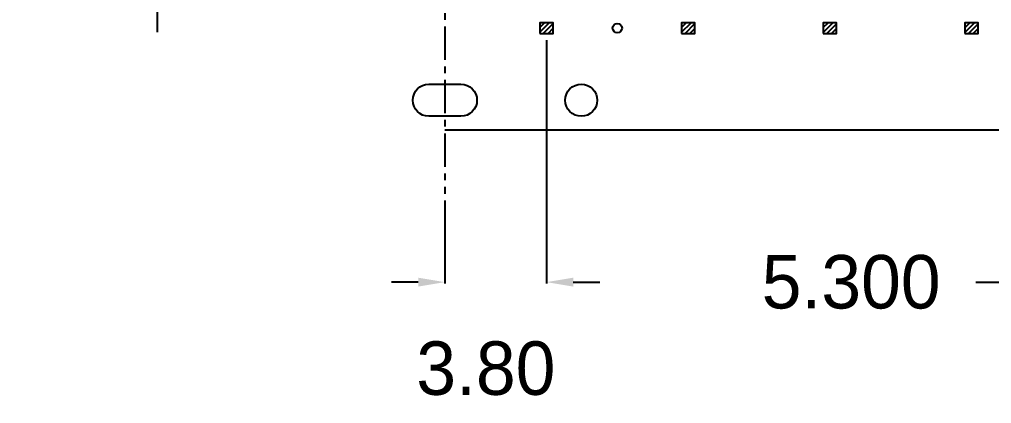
# Model space of a CAD drawing. Extents: x -356 to -83, y -298 to -106.
# Drawn here: x -289.49 to -253.13, y -297.08 to -282.71 of the extents above; entities that cross this region are included whole.
import ezdxf

# ---------------------------------------------------------------- set-up
doc = ezdxf.new("R2010")
doc.units = 0
doc.header["$MEASUREMENT"] = 0
doc.linetypes.add('CENTER', pattern=[2, 1.25, -0.25, 0.25, -0.25])
doc.layers.get('0').update_dxf_attribs({"linetype": 'CONTINUOUS'})
doc.layers.get('DEFPOINTS').update_dxf_attribs({"linetype": 'CONTINUOUS'})
for name, color, linetype in [('CENTER', 1, 'CENTER'), ('DIM', 3, 'CONTINUOUS'), ('half_bottom', 4, 'CONTINUOUS')]:
    doc.layers.add(name, color=color, linetype=linetype)
doc.dimstyles.get("Standard").update_dxf_attribs({"dimtxt": 0.3, "dimasz": 0.2, "dimexe": 0.05, "dimexo": 0.15, "dimgap": 0.05, "dimtad": 0, "dimtoh": 1, "dimdec": 3, "dimdsep": 46, "dimtxsty": 'STANDARD', "dimcen": 0.5, "dimadec": 0, "dimazin": 0, "dimtfac": 1, "dimtdec": 3, "dimtofl": 0, "dimtmove": 0, "dimatfit": 3, "dimfxl": 1, "dimtolj": 1, "dimtzin": 0, "dimarcsym": 0})
doc.dimstyles.new('STANDARD$0', dxfattribs={"dimtxt": 0.18, "dimasz": 0.18, "dimexe": 0.18, "dimexo": 0.0625, "dimgap": 0.09, "dimtad": 0, "dimtih": 1, "dimtoh": 1, "dimdec": 4, "dimzin": 0, "dimdsep": 46, "dimtxsty": 'STANDARD', "dimcen": 0.09, "dimadec": 0, "dimazin": 0, "dimtfac": 1, "dimtdec": 4, "dimtofl": 0, "dimtmove": 0, "dimatfit": 3, "dimfxl": 1, "dimtolj": 1, "dimtzin": 0, "dimarcsym": 0})
pattern_1 = [(45, (-622.31223, 43.88071), (-0.088388348, 0.088388348), [])]

# ---------------------------------------------------------------- blocks, each defined once
blk = doc.blocks.new('*D5')
at = {"layer": 'DEFPOINTS', "color": 0, "linetype": 'Continuous', "transparency": 16777216}
for p in [(-54.449, 125.482), (-49.149, 125.482), (-54.449, 112.977)]:
    blk.add_point(p, dxfattribs=at)
at = {"layer": 'DIM', "color": 0, "linetype": 'Continuous', "lineweight": -2, "transparency": 16777216}
for p, q in [((-54.449, 125.232), (-54.449, 112.927)), ((-49.149, 125.232), (-49.149, 112.927)), ((-56.935, 112.977), (-54.449, 112.977)), ((-50.149, 112.977), (-53.449, 112.977))]:
    blk.add_line(p, q, dxfattribs=at)
at = {"layer": 'DIM', "color": 0, "linetype": 'Continuous', "transparency": 16777216}
for points in [[(-53.449, 113.143), (-53.449, 112.81), (-54.449, 112.977)], [(-50.149, 113.143), (-50.149, 112.81), (-49.149, 112.977)]]:
    blk.add_solid(points, dxfattribs=at)
at = {"layer": 'DIM', "color": 0, "linetype": 'Continuous', "transparency": 16777216, "insert": (-61.601, 112.977), "char_height": 2, "attachment_point": 5}
blk.add_mtext('\\A1;5.300', dxfattribs=at)
blk = doc.blocks.new('*D38')
at = {"layer": 'DEFPOINTS', "color": 0, "linetype": 'Continuous', "transparency": 16777216}
for p in [(-72.999, 122.282), (-76.799, 116.281), (-72.999, 112.977)]:
    blk.add_point(p, dxfattribs=at)
at = {"layer": 'DIM', "color": 0, "linetype": 'Continuous', "lineweight": -2, "transparency": 16777216}
for p, q in [((-72.999, 122.032), (-72.999, 112.927)), ((-76.799, 116.031), (-76.799, 112.927)), ((-77.799, 112.977), (-78.799, 112.977)), ((-71.999, 112.977), (-70.999, 112.977))]:
    blk.add_line(p, q, dxfattribs=at)
at = {"layer": 'DIM', "color": 0, "linetype": 'Continuous', "transparency": 16777216}
for points in [[(-77.799, 113.143), (-77.799, 112.81), (-76.799, 112.977)], [(-71.999, 113.143), (-71.999, 112.81), (-72.999, 112.977)]]:
    blk.add_solid(points, dxfattribs=at)
at = {"layer": 'DIM', "color": 0, "linetype": 'Continuous', "transparency": 16777216, "insert": (-75.267, 109.745), "char_height": 2, "attachment_point": 5}
blk.add_mtext('\\A1;3.80', dxfattribs=at)
blk = doc.blocks.new('*D43')
at = {"layer": 'DEFPOINTS', "color": 0, "linetype": 'Continuous', "transparency": 16777216}
for p in [(-78.099, 126.482), (-87.565, 124.332), (-78.199, 124.332)]:
    blk.add_point(p, dxfattribs=at)
at = {"layer": 'DIM', "color": 0, "linetype": 'Continuous', "lineweight": -2, "transparency": 16777216}
for p, q in [((-87.595, 128.7), (-89.595, 128.7)), ((-87.565, 125.407), (-87.595, 128.7)), ((-87.565, 127.482), (-87.565, 128.482)), ((-78.349, 126.482), (-87.615, 126.482)), ((-87.565, 126.482), (-87.565, 124.332)), ((-78.449, 124.332), (-87.615, 124.332)), ((-87.565, 123.332), (-87.565, 122.332))]:
    blk.add_line(p, q, dxfattribs=at)
at = {"layer": 'DIM', "color": 0, "linetype": 'Continuous', "transparency": 16777216}
for points in [[(-87.732, 127.482), (-87.398, 127.482), (-87.565, 126.482)], [(-87.732, 123.332), (-87.398, 123.332), (-87.565, 124.332)]]:
    blk.add_solid(points, dxfattribs=at)
at = {"layer": 'DIM', "color": 0, "linetype": 'Continuous', "transparency": 16777216, "insert": (-93.262, 128.7), "char_height": 2, "attachment_point": 5}
blk.add_mtext('\\A1;2.15', dxfattribs=at)

msp = doc.modelspace()

# ---------------------------------------------------------------- hatches: boundary and pattern name
at = {"layer": 'half_bottom'}
h = msp.add_hatch(dxfattribs=at)
h.set_pattern_fill('ANSI31', color=256, style=0)
h.set_pattern_definition(pattern_1)
h.paths.add_polyline_path([(-269.52544, -282.83225), (-270.02544, -282.83225), (-270.02544, -283.23225), (-269.52544, -283.23225)])
h = msp.add_hatch(dxfattribs=at)
h.set_pattern_fill('ANSI31', color=256, style=0)
h.set_pattern_definition(pattern_1)
h.paths.add_polyline_path([(-264.72544, -282.83225), (-264.72544, -283.23225), (-264.22544, -283.23225), (-264.22544, -282.83225)])
h = msp.add_hatch(dxfattribs=at)
h.set_pattern_fill('ANSI31', color=256, style=0)
h.set_pattern_definition(pattern_1)
h.paths.add_polyline_path([(-259.42544, -283.23225), (-258.92544, -283.23225), (-258.92544, -282.83225), (-259.42544, -282.83225)])
h = msp.add_hatch(dxfattribs=at)
h.set_pattern_fill('ANSI31', color=256, style=0)
h.set_pattern_definition(pattern_1)
h.paths.add_polyline_path([(-254.12544, -282.83225), (-254.12544, -283.23225), (-253.62544, -283.23225), (-253.62544, -282.83225)])

# ---------------------------------------------------------------- linework, layer by layer
msp.add_line((-273.57544, -286.83225), (-224.9719, -286.83225))
msp.add_lwpolyline([(-272.97544, -285.13225, -1), (-272.97544, -286.33225), (-274.17544, -286.33225, -1), (-274.17544, -285.13225)], format="xyb", close=True)
for centre, radius in [((-267.12544, -283.03225), 0.175), ((-268.47544, -285.73225), 0.6)]:
    msp.add_circle(centre, radius)
at = {"layer": 'CENTER'}
msp.add_line((-273.57544, -214.96953), (-273.57544, -289.23292), dxfattribs=at)
at = {"layer": 'half_bottom'}
for points in [[(-270.02544, -283.23225), (-269.52544, -283.23225), (-269.52544, -282.83225), (-270.02544, -282.83225)], [(-264.72544, -283.23225), (-264.22544, -283.23225), (-264.22544, -282.83225), (-264.72544, -282.83225)], [(-259.42544, -283.23225), (-258.92544, -283.23225), (-258.92544, -282.83225), (-259.42544, -282.83225)], [(-254.12544, -283.23225), (-253.62544, -283.23225), (-253.62544, -282.83225), (-254.12544, -282.83225)]]:
    msp.add_lwpolyline(points, close=True, dxfattribs=at)

# ---------------------------------------------------------------- dimensions: what is measured, and where the dimension line sits
at = {"layer": 'DIM', "linetype": 'Continuous'}
dim = msp.add_linear_dim(base=(-284.34152, -281.18225), p1=(-274.87544, -279.03225), p2=(-274.97544, -281.18225), angle=90, dimstyle='STANDARD$0', override={"dimtxt": 2, "dimasz": 1, "dimexe": 0.05, "dimexo": 0.25, "dimgap": 1, "dimtih": 0, "dimdec": 2, "dimzin": 8, "dimcen": 0.5, "dimtdec": 3, "dimtmove": 1}, dxfattribs=at)
dim.commit()
dim.dimension.update_dxf_attribs({"geometry": '*D43', "text_midpoint": (-287.37172, -276.8142), "dimtype": 128, "insert": (-196.77653, -405.51438)})
dim = msp.add_linear_dim(base=(-251.22544, -292.53769), p1=(-245.92544, -280.03225), p2=(-251.22544, -280.03225), text='<>00', dimstyle='STANDARD', override={"dimtxt": 2, "dimasz": 1, "dimexo": 0.25, "dimgap": 1, "dimdec": 2, "dimtmove": 1}, dxfattribs=at)
dim.commit()
dim.dimension.update_dxf_attribs({"geometry": '*D5', "text_midpoint": (-258.37787, -292.4378), "dimtype": 128, "insert": (-196.77653, -405.51438)})
dim = msp.add_linear_dim(base=(-269.77544, -292.53769), p1=(-273.57544, -289.23292), p2=(-269.77544, -283.23225), angle=180, text='<>0', dimstyle='STANDARD', override={"dimtxt": 2, "dimasz": 1, "dimexo": 0.25, "dimgap": 1, "dimdec": 2, "dimtmove": 2}, dxfattribs=at)
dim.commit()
dim.dimension.update_dxf_attribs({"geometry": '*D38', "text_midpoint": (-272.04322, -295.76912), "dimtype": 128, "insert": (-196.77653, -405.51438)})

doc.saveas('drawing.dxf')
